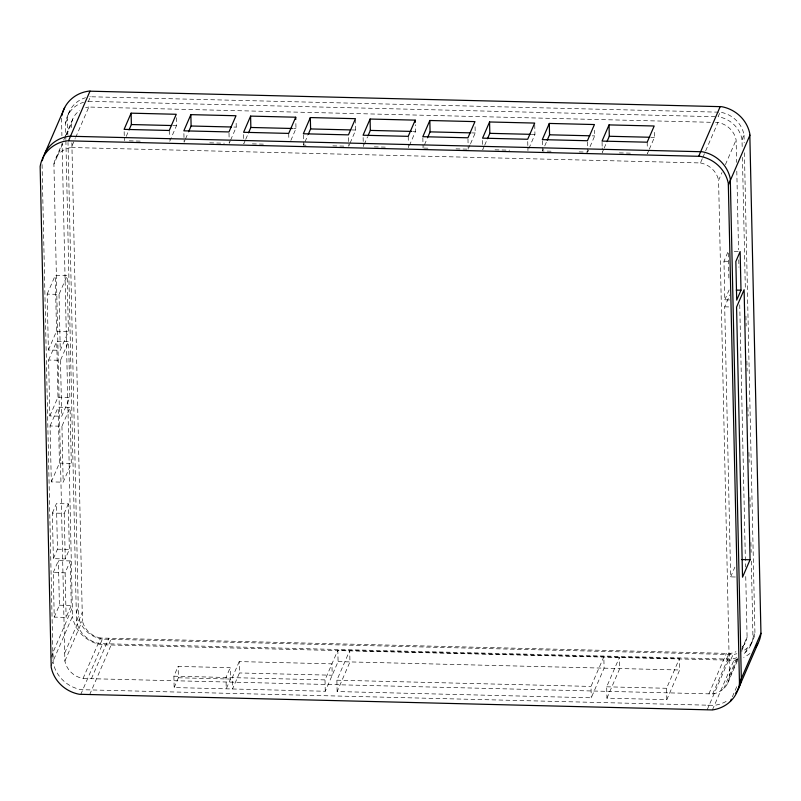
<?xml version="1.0" encoding="UTF-8"?>
<svg xmlns="http://www.w3.org/2000/svg" width="801" height="801" viewBox="0 0 801 801"><rect width="100%" height="100%" fill="white"/><g stroke="black" fill="none" stroke-linecap="round" stroke-linejoin="round"><path stroke-width="0.6" stroke-dasharray="4 3" d="M52.836 652.765L53.186 662.667A33.922 31.82 23.4 0 0 81.302 689.691L714.392 705.351A33.922 31.82 23.4 0 0 728.489 699.964M65.852 139.464L65.542 122.503A27.905 26.173 23.4 0 1 83.604 102.268M67.835 134.888L67.524 117.927A27.905 26.173 23.4 0 1 85.587 97.692M751.338 561.141L752.97 638.097A27.905 26.173 23.4 0 1 743.228 654.197M744.409 152.721L754.953 633.521A27.905 26.173 23.4 0 1 741.726 651.804M68.065 114.843L70.047 110.268M65.492 123.204L67.474 118.618M55.9 158.077L61.737 144.581M63.69 140.085L65.141 136.711M65.632 135.579L73.422 117.587M737.831 658.372L729.561 677.486A21.887 20.536 23.4 0 1 715.393 693.366L712.69 693.946L83.034 678.497A21.897 20.536 23.4 0 1 64.891 661.055L53.917 164.085L63.169 142.718M66.573 134.848L71.439 123.604A21.897 20.536 23.4 0 1 79.74 110.508M87.72 101.387L88.44 101.337L90.433 96.761L718.837 112.17M53.917 164.085A21.897 20.536 23.4 0 1 71.319 147.514L75.214 138.513M75.694 137.392L88.831 107.034L710.457 122.283M47.159 294.107L55.289 275.314L67.164 275.604L68.395 331.534L60.265 350.317L48.39 350.027L47.159 294.107L59.034 294.398L67.164 275.604M126.228 136.41L128.56 131.014M48.39 350.027L56.521 331.244L55.289 275.314M48.611 360.029L56.741 341.246L68.616 341.536L69.857 397.456L61.727 416.24L49.842 415.949L48.611 360.029L60.486 360.32L68.616 341.536M49.842 415.949L57.972 397.166L56.741 341.246M176.32 117.687L176.5 125.647L169.492 141.837L169.411 138.433M50.062 425.952L58.193 407.168L70.077 407.459L71.309 463.378L63.179 482.172L51.304 481.882L50.062 425.952L61.947 426.242L70.077 407.459M185.031 140.035L184.1 142.198L183.87 131.965M185.502 138.963L188.305 132.485M51.304 481.882L59.434 463.088L58.193 407.168M52.355 513.051L56.45 503.579L68.335 503.869L69.337 549.476L65.241 558.948L53.367 558.657L52.355 513.051L64.23 513.341L68.335 503.869M230.167 141.146L229.236 143.309L229.186 141.036M230.638 140.065L236.245 127.109L236.115 121.432M53.367 558.657L57.462 549.186L56.45 503.579M53.246 572.555L58.403 560.64L70.288 560.93L71.269 605.486L66.113 617.401L54.238 617.11L53.246 572.555L65.131 572.845L70.288 560.93M245.246 140.425L243.844 143.659L243.764 140.255M245.707 139.344L248.05 133.947M54.238 617.11L59.394 605.196L58.403 560.64M50.853 657.351L72.33 607.709M51.034 665.861L72.521 616.209L62.088 143.189M76.295 612.435L78.278 607.849M736.9 657.661A27.905 26.173 23.4 0 1 734.918 658.332L731.063 659.163L99.684 643.614A27.905 26.173 23.4 0 1 76.556 621.386L78.458 616.099L68.005 142.388M64.711 653.055L82.233 612.575M64.891 661.055L82.403 620.575L71.85 142.358M290.843 140.455L295.98 128.581L295.809 120.621M306.022 145.191L303.589 145.131L304.52 142.968M304.991 141.887L307.784 135.419M83.034 678.497L100.556 638.017L730.202 653.466L732.915 652.885A21.887 20.536 23.4 0 0 735.969 651.714M100.415 643.694L102.398 639.118L733.045 654.587L736.9 653.756M80.771 694.437L102.258 644.795L733.896 660.284A33.922 31.82 23.4 0 0 737.921 659.483M91.394 678.707L108.906 638.227M109.036 643.904L111.019 639.328M89.662 694.657L111.149 645.005M349.657 144.08L348.715 146.233L348.465 134.868M350.117 142.999L355.724 130.042L355.504 119.82M364.265 144.44L367.529 136.881M606.938 698.172L619.764 668.535L619.513 657.17L606.687 686.807L606.938 698.172L666.812 699.643L679.638 670.006L679.388 658.642L337.832 650.262L338.082 661.626L325.256 691.263L174.147 687.558L173.897 676.194L178.132 666.412L230.227 667.694L230.478 679.058L226.252 688.84L225.992 677.466L230.227 667.694M174.147 687.558L178.383 677.776L178.132 666.412M409.391 145.542L415.469 131.514L415.319 124.686M427.944 148.185L423.068 148.065L423.999 145.902M424.47 144.821L427.273 138.343M239.219 661.586L232.27 677.626L232.53 688.99L239.469 672.95L239.219 661.586L331.944 663.859L332.195 675.223L239.469 672.95M455.999 148.866L468.205 149.166L470.067 144.851M470.537 143.769L475.213 132.976L475.063 126.157M484.215 146.293L482.813 149.527L482.733 146.112M484.675 145.211L487.018 139.815M528.88 148.475L534.948 134.438L534.728 124.215M551.088 151.199L542.557 150.989L546.753 141.276M325.256 691.263L325.006 679.899L337.832 650.262M337.131 691.553L336.881 680.189L349.707 650.552L349.957 661.916L337.131 691.553L591.258 697.791L604.084 668.154L603.834 656.79L591.008 686.427L591.258 697.791M579.143 151.89L587.684 152.1L589.556 147.784M590.027 146.703L594.692 135.91L594.572 130.223M603.694 149.216L602.292 152.46L602.192 147.915M604.164 148.135L606.497 142.738M648.83 150.328L647.428 153.562L647.358 150.157M649.301 149.246L654.437 137.371L654.287 130.553M719.588 113.352L718.107 116.786L718.827 116.866A27.905 26.173 23.4 0 1 741.966 139.104L742.237 148.545M71.319 147.514L700.444 162.943L702.387 158.448M702.877 157.326L717.956 122.463A21.897 20.536 23.4 0 1 736.109 139.905L736.61 162.383M729.561 677.486L718.587 180.385L722.001 172.515M725.406 164.646L736.109 139.905M742.046 139.795L743.949 134.518A27.905 26.173 23.4 0 0 720.81 112.28L720.089 112.2M729.571 299.954L724.825 299.834L723.974 261.196L728.269 251.264L728.9 279.939M724.825 299.834L729.12 289.912M735.398 577L730.652 576.89L724.695 306.823L729.871 294.858M666.812 699.643L666.562 688.279L679.388 658.642M730.652 576.89L734.887 567.088M708.895 693.856L726.417 653.376M726.537 659.053L728.53 654.477M712.69 693.946L730.202 653.466M707.163 709.806L728.65 660.154M731.063 659.163L733.045 654.587M712.409 709.936L733.896 660.284M723.764 688.56L736.9 658.202M741.726 649.371L747.083 637.005L745.701 574.557M727.578 683.493L737.801 659.884M741.696 650.893L745.1 643.013M745.581 652.214L747.563 647.629M753.02 637.406L755.003 632.82M750.457 645.756L752.439 641.18M732.364 696.83L737.721 684.434M89.702 96.801L90.433 96.761M707.704 705.311L709.145 705.22M88.44 101.337L716.855 116.756M715.463 122.403L717.956 122.463M172.836 125.557L176.5 125.647M233.802 127.049L236.245 127.109M293.546 128.52L295.98 128.581M352.07 129.952L355.724 130.042M413.026 131.454L415.469 131.514M471.549 132.886L475.213 132.976M531.293 134.348L534.948 134.438M592.249 135.85L594.692 135.91M650.772 137.281L654.437 137.371M129.241 140.856L142.658 141.186M209.712 142.828L224.35 143.189M252.385 143.87L264.58 144.17M332.856 145.852L346.282 146.172M374.307 146.863L387.724 147.194M495.008 149.827L509.646 150.188M619.373 152.881L632.79 153.201M734.207 251.404L740.144 251.554M723.974 261.196L728.72 261.306M724.695 306.823L729.441 306.943M56.521 331.244L68.395 331.534M57.972 397.166L69.857 397.456M59.434 463.088L71.309 463.378M57.462 549.186L69.337 549.476M59.394 605.196L71.269 605.486M338.082 661.626L679.638 670.006M173.897 676.194L325.006 679.899M336.881 680.189L591.008 686.427M606.687 686.807L666.562 688.279M178.383 677.776L230.478 679.058M102.398 639.118L101.667 639.038A27.905 26.173 23.4 0 1 78.538 616.8L78.458 616.099M102.258 644.795L100.796 644.625A33.922 31.82 23.4 0 1 72.681 617.601L72.521 616.209M744.029 135.219L744.189 142.718M742.427 157.306L745.33 288.58M745.931 316.085L746.152 326.087M746.922 361.101L747.143 371.103M747.944 407.359L748.144 416.109M748.935 452.365L749.165 462.367M749.936 497.381L750.157 507.383M750.927 542.387L751.148 552.39M736.8 171.134L738.532 249.822M738.752 259.804L738.923 267.304M739.744 304.77L745.531 567.058M647.178 142.198L647.328 149.016M602.072 142.228L602.172 146.773M587.463 141.867L587.684 152.1M542.327 140.766L542.557 150.989M527.739 141.537L527.849 146.082M527.869 147.224L527.949 150.638M482.613 140.435L482.713 144.981M467.974 138.933L468.205 149.166M422.848 137.832L423.068 148.065M408.21 136.34L408.36 143.159M408.38 144.29L408.46 147.704M363.123 137.502L363.223 142.047M363.253 143.189L363.324 146.593M303.359 134.898L303.589 145.131M288.72 133.407L288.871 140.225M243.644 134.568L243.744 139.114M229.006 133.076L229.156 139.895M169.241 130.473L169.391 137.291M124.155 131.644L124.255 136.19M124.285 137.321L124.355 140.736M71.439 123.604L71.549 128.601M65.882 140.716L76.475 620.685M61.537 118.218L61.917 135.699M64.23 513.341L65.241 558.948M59.034 294.398L60.265 350.317M60.486 360.32L61.727 416.24M61.947 426.242L63.179 482.172M65.131 572.845L66.113 617.401M42.063 164.525L53.026 661.276M100.556 638.017A21.897 20.536 23.4 0 1 82.403 620.575M85.607 107.724A21.897 20.536 23.4 0 1 88.831 107.034M747.083 637.005A21.887 20.536 23.4 0 1 741.275 648.079M700.444 162.943A21.897 20.536 23.4 0 1 718.587 180.385M749.996 653.406A33.922 31.82 23.4 0 1 743.638 657.401"/><path stroke-width="1.2" d="M739.463 682.873L739.363 684.254A33.922 31.82 23.4 0 1 712.409 709.936L79.319 694.277A33.922 31.82 23.4 0 1 51.204 667.253L40.15 166.478A33.922 31.82 23.4 0 1 67.104 140.806L700.194 156.335A33.922 31.82 23.4 0 1 728.309 183.359L739.463 682.873L760.95 633.231L749.796 133.717A33.922 31.82 23.4 0 0 721.681 106.683L88.591 91.154A33.922 31.82 23.4 0 0 61.847 115.614M760.95 633.231L760.85 634.612A33.922 31.82 23.4 0 1 755.874 647.078M45.196 152.59L64.701 107.524M68.556 140.716L90.032 91.064M131.114 113.171L124.105 129.372L169.241 130.473L176.25 114.283L131.114 113.171L131.364 124.545L129.031 129.942M190.858 114.643L183.85 130.833L228.986 131.935L235.995 115.744L190.858 114.643L191.109 126.007L188.776 131.404M250.603 116.105L243.594 132.295L288.72 133.407L295.729 117.216L250.603 116.105L250.853 127.469L248.51 132.866M310.337 117.567L303.339 133.767L348.465 134.868L355.474 118.678L310.337 117.567L310.588 128.941L308.255 134.338M370.082 119.039L363.073 135.229L408.21 136.34L415.218 120.14L370.082 119.039L370.332 130.403L367.999 135.8M429.827 120.5L422.818 136.691L467.954 137.802L474.963 121.612L429.827 120.5L430.077 131.865L427.744 137.261M489.571 121.972L482.562 138.162L527.689 139.264L534.698 123.074L489.571 121.972L489.822 133.336L487.479 138.733M549.306 123.434L542.307 139.624L587.433 140.736L594.442 124.545L549.306 123.434L549.556 134.798L547.223 140.195M609.05 124.896L602.042 141.096L647.178 142.198L654.187 126.007L609.05 124.896L609.301 136.27L606.968 141.667M698.742 156.175L720.229 106.523M728.479 184.751L749.956 135.109M740.995 290.202L736.7 300.125L735.849 261.486L740.144 251.554L740.995 290.202L736.249 290.082M750.066 559.769L742.527 577.181L736.57 307.113L744.109 289.702L750.066 559.769L741.746 559.559M730.382 701.406L731.373 699.123M738.282 688.98L757.786 643.924M131.364 124.545L171.614 125.527M191.109 126.007L231.359 126.999M250.853 127.469L292.325 128.49M310.588 128.941L350.848 129.922M370.332 130.403L411.804 131.424M430.077 131.865L470.327 132.856M489.822 133.336L530.072 134.318M549.556 134.798L589.816 135.79M609.301 136.27L649.561 137.251M415.218 120.14L415.268 122.413M295.729 117.216L295.779 119.489M42.343 160.681A33.922 31.82 23.4 0 1 69.086 136.22L702.177 151.749A33.922 31.82 23.4 0 1 730.292 178.773L741.346 679.679A33.922 31.82 23.4 0 1 735.648 693.135"/></g></svg>
